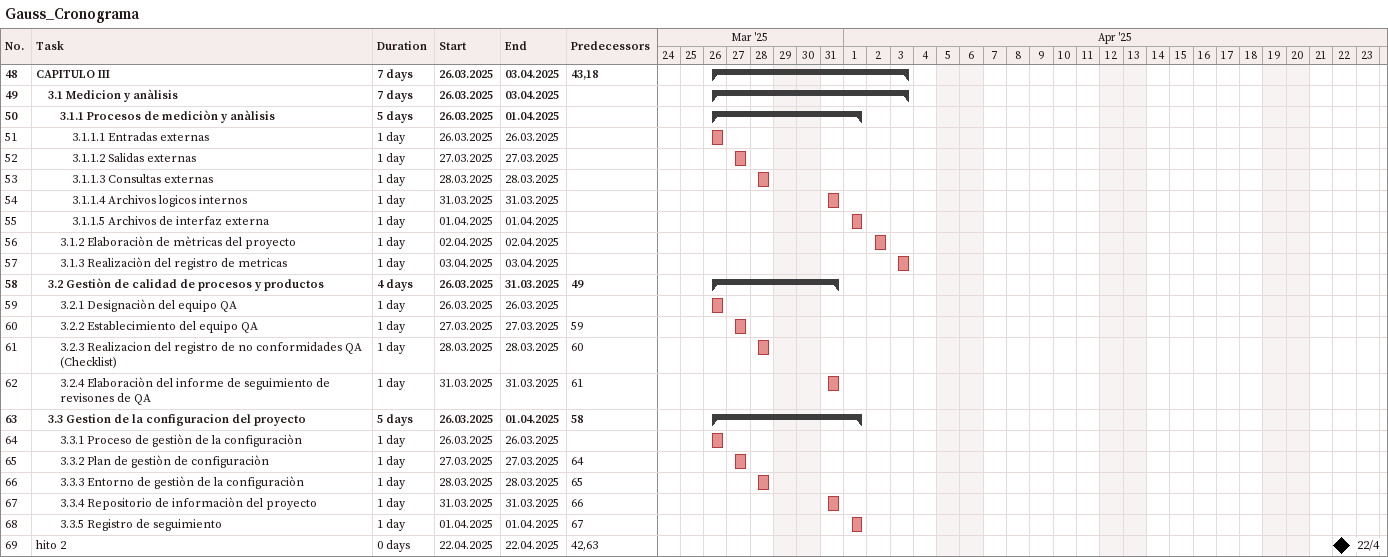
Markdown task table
Gauss_Cronograma

| ID | Level | Task | Duration | Start | Finish | Predecessors |
|---|---|---|---|---|---|---|
| 48 | 1 | **CAPITULO III** | 7d | 2025-03-26 | 2025-04-03 | 43, 18 |
| 49 | 2 | **3.1 Medicion y anàlisis** | 7d | 2025-03-26 | 2025-04-03 |  |
| 50 | 3 | **3.1.1 Procesos de mediciòn y anàlisis** | 5d | 2025-03-26 | 2025-04-01 |  |
| 51 | 4 | 3.1.1.1 Entradas externas | 1d | 2025-03-26 | 2025-03-26 |  |
| 52 | 4 | 3.1.1.2 Salidas externas | 1d | 2025-03-27 | 2025-03-27 |  |
| 53 | 4 | 3.1.1.3 Consultas externas | 1d | 2025-03-28 | 2025-03-28 |  |
| 54 | 4 | 3.1.1.4 Archivos logicos internos | 1d | 2025-03-31 | 2025-03-31 |  |
| 55 | 4 | 3.1.1.5 Archivos de interfaz externa | 1d | 2025-04-01 | 2025-04-01 |  |
| 56 | 3 | 3.1.2 Elaboraciòn de mètricas del proyecto | 1d | 2025-04-02 | 2025-04-02 |  |
| 57 | 3 | 3.1.3 Realizaciòn del registro de metricas | 1d | 2025-04-03 | 2025-04-03 |  |
| 58 | 2 | **3.2 Gestiòn de calidad de procesos y productos** | 4d | 2025-03-26 | 2025-03-31 | 49 |
| 59 | 3 | 3.2.1 Designaciòn del equipo QA | 1d | 2025-03-26 | 2025-03-26 |  |
| 60 | 3 | 3.2.2 Establecimiento del equipo QA | 1d | 2025-03-27 | 2025-03-27 | 59 |
| 61 | 3 | 3.2.3 Realizacion del registro de no conformidades QA (Checklist) | 1d | 2025-03-28 | 2025-03-28 | 60 |
| 62 | 3 | 3.2.4 Elaboraciòn del informe de seguimiento de revisones de QA | 1d | 2025-03-31 | 2025-03-31 | 61 |
| 63 | 2 | **3.3 Gestion de la configuracion del proyecto** | 5d | 2025-03-26 | 2025-04-01 | 58 |
| 64 | 3 | 3.3.1 Proceso de gestiòn de la configuraciòn | 1d | 2025-03-26 | 2025-03-26 |  |
| 65 | 3 | 3.3.2 Plan de gestiòn de configuraciòn | 1d | 2025-03-27 | 2025-03-27 | 64 |
| 66 | 3 | 3.3.3 Entorno de gestiòn de la configuraciòn | 1d | 2025-03-28 | 2025-03-28 | 65 |
| 67 | 3 | 3.3.4 Repositorio de informaciòn del proyecto | 1d | 2025-03-31 | 2025-03-31 | 66 |
| 68 | 3 | 3.3.5 Registro de seguimiento | 1d | 2025-04-01 | 2025-04-01 | 67 |
| 69 | 1 | hito 2 | 0d | 2025-04-22 | 2025-04-22 | 42, 63 |
